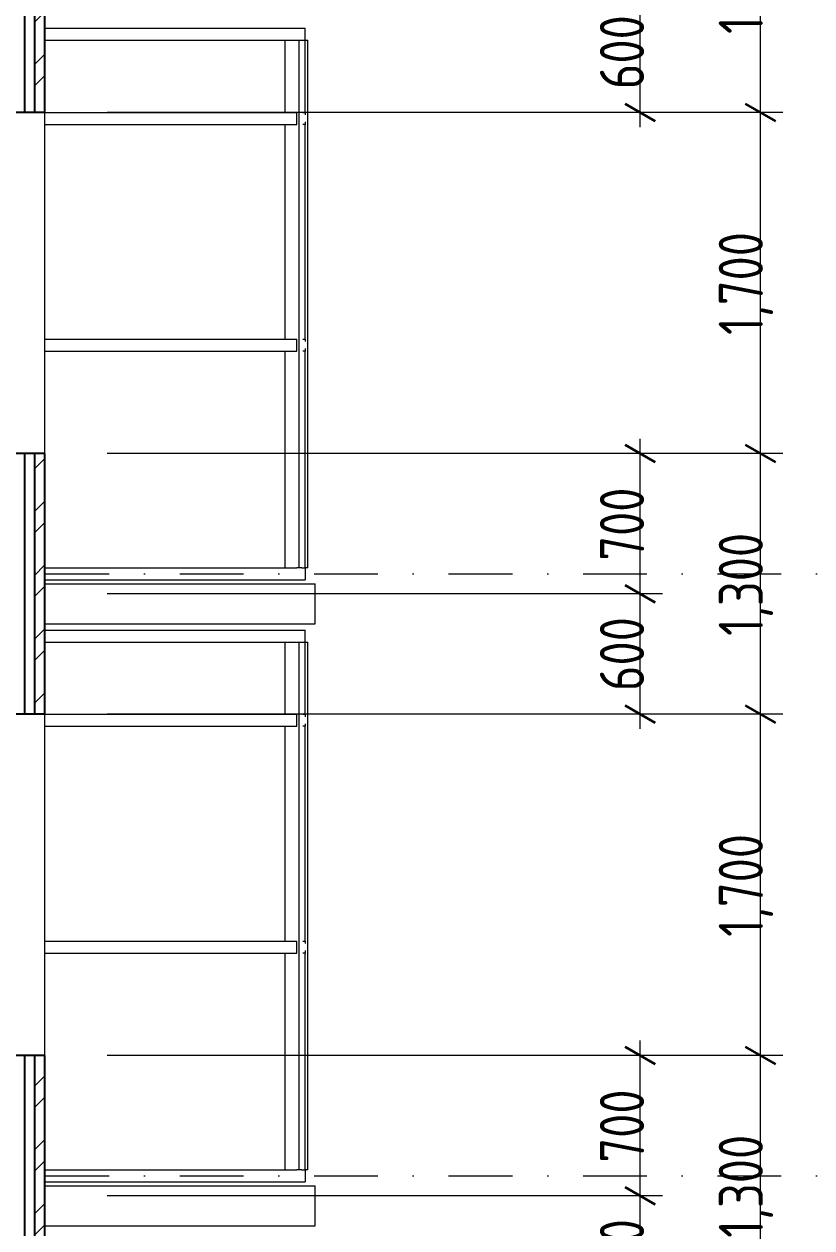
# Model space of a CAD drawing. Header units: millimetres. Extents: x 18162 to 7085488, y 72188 to 247925.
# Drawn here: x 3683577 to 3687506, y 106858 to 112858 of the extents above; entities that cross this region are included whole.
import ezdxf

# ---------------------------------------------------------------- set-up
doc = ezdxf.new("R2010")
doc.units = ezdxf.units.MM
doc.header["$MEASUREMENT"] = 0
doc.linetypes.add('Dot & Dashed', pattern=[670.277762, 317.5, -176.388889, 0, -176.388874])
for name, color, linetype in [('Archicad Windows', 7, 'Continuous'), ('Finish - Wall', 7, 'Continuous'), ('Structural - Bearing', 7, 'Continuous')]:
    doc.layers.add(name, color=color, linetype=linetype)
doc.styles.add('GENERATED_STYLE_3', font='', dxfattribs={"width": 0.8})
doc.styles.get('GENERATED_STYLE_3').set_extended_font_data('ISOCPEUR MON')
doc.dimstyles.new('GENERATED_STYLE__10', dxfattribs={"dimtxt": 220.000005, "dimasz": 114, "dimexe": 0.18, "dimexo": 762.629951, "dimgap": 0, "dimtad": 1, "dimdec": 0, "dimzin": 0, "dimdsep": 46, "dimtxsty": 'GENERATED_STYLE_3', "dimblk": 'ARROWHEAD_2', "dimblk1": 'ARROWHEAD_2', "dimblk2": 'ARROWHEAD_2', "dimcen": 0.09, "dimclrd": 13, "dimclre": 13, "dimclrt": 13, "dimadec": 0, "dimazin": 0, "dimtfac": 1, "dimtdec": 4, "dimtmove": 0, "dimatfit": 3, "dimfxl": 1, "dimtolj": 1, "dimtzin": 0, "dimarcsym": 0})
doc.dimstyles.new('GENERATED_STYLE__7', dxfattribs={"dimtxt": 220.000005, "dimasz": 114, "dimexe": 0.18, "dimexo": 342.629951, "dimgap": 0, "dimtad": 1, "dimdec": 0, "dimzin": 0, "dimdsep": 46, "dimtxsty": 'GENERATED_STYLE_3', "dimblk": 'ARROWHEAD_2', "dimblk1": 'ARROWHEAD_2', "dimblk2": 'ARROWHEAD_2', "dimcen": 0.09, "dimclrd": 13, "dimclre": 13, "dimclrt": 13, "dimadec": 0, "dimazin": 0, "dimtfac": 1, "dimtdec": 4, "dimtmove": 0, "dimatfit": 3, "dimfxl": 1, "dimtolj": 1, "dimtzin": 0, "dimarcsym": 0})
doc.dimstyles.new('GENERATED_STYLE__9', dxfattribs={"dimtxt": 220.000005, "dimasz": 114, "dimexe": 0.18, "dimexo": 312.629951, "dimgap": 0, "dimtad": 1, "dimdec": 0, "dimzin": 0, "dimdsep": 46, "dimtxsty": 'GENERATED_STYLE_3', "dimblk": 'ARROWHEAD_2', "dimblk1": 'ARROWHEAD_2', "dimblk2": 'ARROWHEAD_2', "dimcen": 0.09, "dimclrd": 13, "dimclre": 13, "dimclrt": 13, "dimadec": 0, "dimazin": 0, "dimtfac": 1, "dimtdec": 4, "dimtmove": 0, "dimatfit": 3, "dimfxl": 1, "dimtolj": 1, "dimtzin": 0, "dimarcsym": 0})
pattern_1 = [(45, (3761974.73, 95118), (-159.099, 159.099), []), (45, (3761921.7, 95171.04), (-159.099, 159.099), [])]

# ---------------------------------------------------------------- blocks, each defined once
blk = doc.blocks.new('*D1132', base_point=(3761974.7, 95118))
at = {"color": 13, "linetype": 'Continuous', "lineweight": 13}
for p, q in [((3687248.6, 106418), (3687248.6, 107718)), ((3687361.1, 106418), (3683991.7, 106418)), ((3687248.6, 104718), (3687248.6, 106418)), ((3687361.1, 104718), (3683991.7, 104718)), ((3687248.6, 103418), (3687248.6, 104718))]:
    blk.add_line(p, q, dxfattribs=at)
at = {"color": 12, "linetype": 'Continuous', "lineweight": 35}
for p, q in [((3687173.6, 106461.3), (3687323.6, 106374.7)), ((3687173.6, 104761.3), (3687323.6, 104674.7))]:
    blk.add_line(p, q, dxfattribs=at)
at = {"color": 13, "lineweight": 13, "insert": (3687312.4, 105308.9), "char_height": 220, "attachment_point": 7, "rotation": 90, "style": 'GENERATED_STYLE_3'}
blk.add_mtext('\\A1;{\\pql;\\fISOCPEUR MON|b0|i0|c0|p0;\\W0.800000;1,700}', dxfattribs=at)
blk = doc.blocks.new('ARROWHEAD_2')
at = {"color": 0, "linetype": 'Continuous', "lineweight": 0}
for p, q in [((-0.378, -0.655), (0.378, 0.655)), ((0, 0), (-1, 0))]:
    blk.add_line(p, q, dxfattribs=at)
blk = doc.blocks.new('*D1133', base_point=(3761974.7, 95118))
at = {"color": 12, "linetype": 'Continuous', "lineweight": 35}
for p, q in [((3687173.6, 107761.3), (3687323.6, 107674.7)), ((3687173.6, 106461.3), (3687323.6, 106374.7))]:
    blk.add_line(p, q, dxfattribs=at)
at = {"color": 13, "linetype": 'Continuous', "lineweight": 13}
blk.add_line((3687248.6, 106418), (3687248.6, 107718), dxfattribs=at)
at = {"color": 13, "lineweight": 13, "insert": (3687312.4, 106808.9), "char_height": 220, "attachment_point": 7, "rotation": 90, "style": 'GENERATED_STYLE_3'}
blk.add_mtext('\\A1;{\\pql;\\fISOCPEUR MON|b0|i0|c0|p0;\\W0.800000;1,300}', dxfattribs=at)
blk = doc.blocks.new('*D1134', base_point=(3761974.7, 95118))
at = {"color": 13, "linetype": 'Continuous', "lineweight": 13}
for p, q in [((3687248.6, 109418), (3687248.6, 110718)), ((3687361.1, 109418), (3683991.7, 109418)), ((3687248.6, 107718), (3687248.6, 109418)), ((3687361.1, 107718), (3683991.7, 107718)), ((3687248.6, 106418), (3687248.6, 107718))]:
    blk.add_line(p, q, dxfattribs=at)
at = {"color": 12, "linetype": 'Continuous', "lineweight": 35}
for p, q in [((3687173.6, 109461.3), (3687323.6, 109374.7)), ((3687173.6, 107761.3), (3687323.6, 107674.7))]:
    blk.add_line(p, q, dxfattribs=at)
at = {"color": 13, "lineweight": 13, "insert": (3687312.4, 108308.9), "char_height": 220, "attachment_point": 7, "rotation": 90, "style": 'GENERATED_STYLE_3'}
blk.add_mtext('\\A1;{\\pql;\\fISOCPEUR MON|b0|i0|c0|p0;\\W0.800000;1,700}', dxfattribs=at)
blk = doc.blocks.new('*D1135', base_point=(3761974.7, 95118))
at = {"color": 12, "linetype": 'Continuous', "lineweight": 35}
for p, q in [((3687173.6, 110761.3), (3687323.6, 110674.7)), ((3687173.6, 109461.3), (3687323.6, 109374.7))]:
    blk.add_line(p, q, dxfattribs=at)
at = {"color": 13, "linetype": 'Continuous', "lineweight": 13}
blk.add_line((3687248.6, 109418), (3687248.6, 110718), dxfattribs=at)
at = {"color": 13, "lineweight": 13, "insert": (3687312.4, 109808.9), "char_height": 220, "attachment_point": 7, "rotation": 90, "style": 'GENERATED_STYLE_3'}
blk.add_mtext('\\A1;{\\pql;\\fISOCPEUR MON|b0|i0|c0|p0;\\W0.800000;1,300}', dxfattribs=at)
blk = doc.blocks.new('*D1136', base_point=(3761974.7, 95118))
at = {"color": 12, "linetype": 'Continuous', "lineweight": 35}
for p, q in [((3687173.6, 112461.3), (3687323.6, 112374.7)), ((3687173.6, 110761.3), (3687323.6, 110674.7))]:
    blk.add_line(p, q, dxfattribs=at)
at = {"color": 13, "linetype": 'Continuous', "lineweight": 13}
for p, q in [((3687361.1, 112418), (3683991.7, 112418)), ((3687248.6, 110718), (3687248.6, 112418)), ((3687361.1, 110718), (3683991.7, 110718)), ((3687248.6, 109418), (3687248.6, 110718))]:
    blk.add_line(p, q, dxfattribs=at)
at = {"color": 13, "lineweight": 13, "insert": (3687312.4, 111308.9), "char_height": 220, "attachment_point": 7, "rotation": 90, "style": 'GENERATED_STYLE_3'}
blk.add_mtext('\\A1;{\\pql;\\fISOCPEUR MON|b0|i0|c0|p0;\\W0.800000;1,700}', dxfattribs=at)
blk = doc.blocks.new('*D1137', base_point=(3761974.7, 95118))
at = {"color": 12, "linetype": 'Continuous', "lineweight": 35}
for p, q in [((3687173.6, 113761.3), (3687323.6, 113674.7)), ((3687173.6, 112461.3), (3687323.6, 112374.7))]:
    blk.add_line(p, q, dxfattribs=at)
at = {"color": 13, "linetype": 'Continuous', "lineweight": 13}
for p, q in [((3687361.1, 113718), (3683991.7, 113718)), ((3687248.6, 112418), (3687248.6, 113718)), ((3687361.1, 112418), (3683991.7, 112418))]:
    blk.add_line(p, q, dxfattribs=at)
at = {"color": 13, "lineweight": 13, "insert": (3687312.4, 112808.9), "char_height": 220, "attachment_point": 7, "rotation": 90, "style": 'GENERATED_STYLE_3'}
blk.add_mtext('\\A1;{\\pql;\\fISOCPEUR MON|b0|i0|c0|p0;\\W0.800000;1,300}', dxfattribs=at)
blk = doc.blocks.new('*D1164', base_point=(3761974.7, 95118))
at = {"color": 13, "linetype": 'Continuous', "lineweight": 13}
for p, q in [((3686648.8, 107018), (3686648.8, 107718)), ((3686761.3, 107018), (3683991.7, 107018)), ((3686648.8, 106418), (3686648.8, 107018)), ((3686761.3, 106418), (3683991.7, 106418)), ((3686648.8, 106344.7), (3686648.8, 106418))]:
    blk.add_line(p, q, dxfattribs=at)
at = {"color": 12, "linetype": 'Continuous', "lineweight": 35}
for p, q in [((3686573.8, 107061.3), (3686723.8, 106974.7)), ((3686573.8, 106461.3), (3686723.8, 106374.7))]:
    blk.add_line(p, q, dxfattribs=at)
at = {"color": 13, "lineweight": 13, "insert": (3686668.7, 106533.6), "char_height": 220, "attachment_point": 7, "rotation": 90, "style": 'GENERATED_STYLE_3'}
blk.add_mtext('\\A1;{\\pql;\\fISOCPEUR MON|b0|i0|c0|p0;\\W0.800000;600}', dxfattribs=at)
blk = doc.blocks.new('*D1165', base_point=(3761974.7, 95118))
at = {"color": 12, "linetype": 'Continuous', "lineweight": 35}
for p, q in [((3686723.8, 107674.7), (3686573.8, 107761.3)), ((3686573.8, 107061.3), (3686723.8, 106974.7))]:
    blk.add_line(p, q, dxfattribs=at)
at = {"color": 13, "linetype": 'Continuous', "lineweight": 13}
for p, q in [((3686648.8, 107718), (3686648.8, 107791.4)), ((3686761.3, 107718), (3683991.7, 107718)), ((3686648.8, 107018), (3686648.8, 107718))]:
    blk.add_line(p, q, dxfattribs=at)
at = {"color": 13, "lineweight": 13, "insert": (3686668.7, 107183.6), "char_height": 220, "attachment_point": 7, "rotation": 90, "style": 'GENERATED_STYLE_3'}
blk.add_mtext('\\A1;{\\pql;\\fISOCPEUR MON|b0|i0|c0|p0;\\W0.800000;700}', dxfattribs=at)
blk = doc.blocks.new('*D1166', base_point=(3761974.7, 95118))
at = {"color": 13, "linetype": 'Continuous', "lineweight": 13}
for p, q in [((3686648.8, 110018), (3686648.8, 110718)), ((3686761.3, 110018), (3683991.7, 110018)), ((3686648.8, 109418), (3686648.8, 110018)), ((3686761.3, 109418), (3683991.7, 109418)), ((3686648.8, 109344.7), (3686648.8, 109418))]:
    blk.add_line(p, q, dxfattribs=at)
at = {"color": 12, "linetype": 'Continuous', "lineweight": 35}
for p, q in [((3686573.8, 110061.3), (3686723.8, 109974.7)), ((3686573.8, 109461.3), (3686723.8, 109374.7))]:
    blk.add_line(p, q, dxfattribs=at)
at = {"color": 13, "lineweight": 13, "insert": (3686668.7, 109533.6), "char_height": 220, "attachment_point": 7, "rotation": 90, "style": 'GENERATED_STYLE_3'}
blk.add_mtext('\\A1;{\\pql;\\fISOCPEUR MON|b0|i0|c0|p0;\\W0.800000;600}', dxfattribs=at)
blk = doc.blocks.new('*D1167', base_point=(3761974.7, 95118))
at = {"color": 12, "linetype": 'Continuous', "lineweight": 35}
for p, q in [((3686723.8, 110674.7), (3686573.8, 110761.3)), ((3686573.8, 110061.3), (3686723.8, 109974.7))]:
    blk.add_line(p, q, dxfattribs=at)
at = {"color": 13, "linetype": 'Continuous', "lineweight": 13}
for p, q in [((3686648.8, 110718), (3686648.8, 110791.4)), ((3686761.3, 110718), (3683991.7, 110718)), ((3686648.8, 110018), (3686648.8, 110718))]:
    blk.add_line(p, q, dxfattribs=at)
at = {"color": 13, "lineweight": 13, "insert": (3686668.7, 110183.6), "char_height": 220, "attachment_point": 7, "rotation": 90, "style": 'GENERATED_STYLE_3'}
blk.add_mtext('\\A1;{\\pql;\\fISOCPEUR MON|b0|i0|c0|p0;\\W0.800000;700}', dxfattribs=at)
blk = doc.blocks.new('*D1168', base_point=(3761974.7, 95118))
at = {"color": 12, "linetype": 'Continuous', "lineweight": 35}
for p, q in [((3686573.8, 113061.3), (3686723.8, 112974.7)), ((3686573.8, 112461.3), (3686723.8, 112374.7))]:
    blk.add_line(p, q, dxfattribs=at)
at = {"color": 13, "linetype": 'Continuous', "lineweight": 13}
for p, q in [((3686761.3, 113018), (3683991.7, 113018)), ((3686648.8, 112418), (3686648.8, 113018)), ((3686761.3, 112418), (3683991.7, 112418)), ((3686648.8, 112344.7), (3686648.8, 112418))]:
    blk.add_line(p, q, dxfattribs=at)
at = {"color": 13, "lineweight": 13, "insert": (3686668.7, 112533.6), "char_height": 220, "attachment_point": 7, "rotation": 90, "style": 'GENERATED_STYLE_3'}
blk.add_mtext('\\A1;{\\pql;\\fISOCPEUR MON|b0|i0|c0|p0;\\W0.800000;600}', dxfattribs=at)
blk = doc.blocks.new('*D1249', base_point=(3761974.7, 95118))
at = {"color": 13, "linetype": 'Continuous', "lineweight": 13}
for p, q in [((3687848.3, 145568), (3687848.3, 145641.4)), ((3687960.8, 145568), (3684021.7, 145568)), ((3687848.3, 90368), (3687848.3, 145568)), ((3687960.8, 90368), (3683991.7, 90368)), ((3687848.3, 90294.7), (3687848.3, 90368))]:
    blk.add_line(p, q, dxfattribs=at)
at = {"color": 12, "linetype": 'Continuous', "lineweight": 35}
for p, q in [((3687923.3, 145524.7), (3687773.3, 145611.3)), ((3687773.3, 90411.3), (3687923.3, 90324.7))]:
    blk.add_line(p, q, dxfattribs=at)
at = {"color": 13, "lineweight": 13, "insert": (3687912.1, 117629.9), "char_height": 220, "attachment_point": 7, "rotation": 90, "style": 'GENERATED_STYLE_3'}
blk.add_mtext('\\A1;{\\pql;\\fISOCPEUR MON|b0|i0|c0|p0;\\W0.800000;55,200}', dxfattribs=at)

msp = doc.modelspace()

# ---------------------------------------------------------------- hatches: boundary and pattern name
at = {"layer": 'Structural - Bearing', "linetype": 'Continuous', "lineweight": 9}
h = msp.add_hatch(dxfattribs=at)
h.set_pattern_fill('Steel_0003', style=0, pattern_type=2)
h.set_pattern_definition(pattern_1)
h.paths.add_polyline_path([(3683629.1, 113018), (3683629.1, 112418), (3683679.1, 112418), (3683679.1, 113018)])
h = msp.add_hatch(dxfattribs=at)
h.set_pattern_fill('Steel_0003', style=0, pattern_type=2)
h.set_pattern_definition(pattern_1)
h.paths.add_polyline_path([(3683629.1, 110018), (3683679.1, 110018), (3683679.1, 110718), (3683629.1, 110718)])
h = msp.add_hatch(dxfattribs=at)
h.set_pattern_fill('Steel_0003', style=0, pattern_type=2)
h.set_pattern_definition(pattern_1)
h.paths.add_polyline_path([(3683629.1, 110018), (3683629.1, 109418), (3683679.1, 109418), (3683679.1, 110018)])
h = msp.add_hatch(dxfattribs=at)
h.set_pattern_fill('Steel_0003', style=0, pattern_type=2)
h.set_pattern_definition(pattern_1)
h.paths.add_polyline_path([(3683629.1, 107018), (3683679.1, 107018), (3683679.1, 107718), (3683629.1, 107718)])
h = msp.add_hatch(dxfattribs=at)
h.set_pattern_fill('Steel_0003', style=0, pattern_type=2)
h.set_pattern_definition(pattern_1)
h.paths.add_polyline_path([(3683629.1, 107018), (3683629.1, 106418), (3683679.1, 106418), (3683679.1, 107018)])

# ---------------------------------------------------------------- linework, layer by layer
at = {"color": 8, "linetype": 'Dot & Dashed', "lineweight": 13}
for p, q in [((3658879.3, 110118), (3689916.5, 110118)), ((3658879.3, 107118), (3689916.5, 107118))]:
    msp.add_line(p, q, dxfattribs=at)
at = {"layer": 'Archicad Windows', "color": 7, "linetype": 'Continuous', "lineweight": 9}
for p, q in [((3683679.1, 112418), (3683679.1, 110718)), ((3683679.1, 109418), (3683679.1, 107718))]:
    msp.add_line(p, q, dxfattribs=at)
at = {"layer": 'Finish - Wall', "color": 7, "linetype": 'Continuous', "lineweight": 9}
for p, q in [((3683679.1, 112838), (3684979.1, 112838)), ((3684979.1, 112778), (3684979.1, 112838)), ((3683679.1, 112778), (3684936.6, 112778)), ((3684879.1, 112418), (3684879.1, 112778)), ((3684936.6, 112778), (3684949.1, 112778)), ((3684949.1, 112778), (3684961.5, 112778)), ((3684949.1, 112388), (3684949.1, 112778)), ((3684961.5, 112778), (3684979.1, 112778)), ((3684979.1, 112778), (3684991.5, 112778)), ((3684979.1, 112418), (3684979.1, 112778)), ((3684991.5, 112388), (3684991.5, 112778)), ((3683679.1, 112418), (3684936.6, 112418)), ((3684936.6, 112358), (3684936.6, 112418)), ((3684949.1, 111258), (3684949.1, 112388)), ((3684966.5, 112418), (3684979.1, 112418)), ((3684979.1, 112418), (3684979.1, 112405.4)), ((3684991.5, 111258), (3684991.5, 112388)), ((3683679.1, 112358), (3684936.6, 112358)), ((3684879.1, 111288), (3684879.1, 112358)), ((3684979.1, 112358), (3684966.5, 112358)), ((3684979.1, 112370.6), (3684979.1, 112358)), ((3684979.1, 111288), (3684979.1, 112358)), ((3683679.1, 111288), (3684936.6, 111288)), ((3684936.6, 111228), (3684936.6, 111288)), ((3684949.1, 110148), (3684949.1, 111258)), ((3684966.5, 111288), (3684979.1, 111288)), ((3684979.1, 111288), (3684979.1, 111275.4)), ((3684979.1, 111240.6), (3684979.1, 111228)), ((3684991.5, 110148), (3684991.5, 111258)), ((3683679.1, 111228), (3684936.6, 111228)), ((3684879.1, 110148), (3684879.1, 111228)), ((3684979.1, 111228), (3684966.5, 111228)), ((3684979.1, 110148), (3684979.1, 111228)), ((3683679.1, 110148), (3684936.6, 110148)), ((3684949.1, 110148), (3684936.6, 110148)), ((3684961.5, 110148), (3684949.1, 110148)), ((3684961.5, 110148), (3684979.1, 110148)), ((3684979.1, 110148), (3684979.1, 110088)), ((3684991.5, 110148), (3684979.1, 110148)), ((3683679.1, 110088), (3684979.1, 110088)), ((3683679.1, 109838), (3684979.1, 109838)), ((3684979.1, 109778), (3684979.1, 109838)), ((3683679.1, 109778), (3684936.6, 109778)), ((3684879.1, 109418), (3684879.1, 109778)), ((3684936.6, 109778), (3684949.1, 109778)), ((3684949.1, 109778), (3684961.5, 109778)), ((3684949.1, 109388), (3684949.1, 109778)), ((3684961.5, 109778), (3684979.1, 109778)), ((3684979.1, 109778), (3684991.5, 109778)), ((3684979.1, 109418), (3684979.1, 109778)), ((3684991.5, 109388), (3684991.5, 109778)), ((3683679.1, 109418), (3684936.6, 109418)), ((3684936.6, 109358), (3684936.6, 109418)), ((3684949.1, 108258), (3684949.1, 109388)), ((3684966.5, 109418), (3684979.1, 109418)), ((3684979.1, 109418), (3684979.1, 109405.4)), ((3684991.5, 108258), (3684991.5, 109388)), ((3683679.1, 109358), (3684936.6, 109358)), ((3684879.1, 108288), (3684879.1, 109358)), ((3684979.1, 109358), (3684966.5, 109358)), ((3684979.1, 109370.6), (3684979.1, 109358)), ((3684979.1, 108288), (3684979.1, 109358)), ((3683679.1, 108288), (3684936.6, 108288)), ((3684936.6, 108228), (3684936.6, 108288)), ((3684949.1, 107148), (3684949.1, 108258)), ((3684966.5, 108288), (3684979.1, 108288)), ((3684979.1, 108288), (3684979.1, 108275.4)), ((3684979.1, 108240.6), (3684979.1, 108228)), ((3684991.5, 107148), (3684991.5, 108258)), ((3683679.1, 108228), (3684936.6, 108228)), ((3684879.1, 107148), (3684879.1, 108228)), ((3684979.1, 108228), (3684966.5, 108228)), ((3684979.1, 107148), (3684979.1, 108228)), ((3683679.1, 107148), (3684936.6, 107148)), ((3684949.1, 107148), (3684936.6, 107148)), ((3684961.5, 107148), (3684949.1, 107148)), ((3684961.5, 107148), (3684979.1, 107148)), ((3684979.1, 107148), (3684979.1, 107088)), ((3684991.5, 107148), (3684979.1, 107148)), ((3683679.1, 107088), (3684979.1, 107088))]:
    msp.add_line(p, q, dxfattribs=at)
at = {"layer": 'Structural - Bearing', "color": 7, "linetype": 'Continuous', "lineweight": 25}
for p, q in [((3683579.1, 113018), (3683579.1, 112418)), ((3683629.1, 113018), (3683629.1, 112418)), ((3683679.1, 113018), (3683679.1, 112418)), ((3683579.1, 110718), (3683579.1, 110018)), ((3683629.1, 110718), (3683629.1, 110018)), ((3683679.1, 110718), (3683679.1, 110018)), ((3683579.1, 110018), (3683579.1, 109418)), ((3683629.1, 110018), (3683629.1, 109418)), ((3683679.1, 110018), (3683679.1, 109418)), ((3683579.1, 107718), (3683579.1, 107018)), ((3683629.1, 107718), (3683629.1, 107018)), ((3683679.1, 107718), (3683679.1, 107018)), ((3683579.1, 107018), (3683579.1, 106418)), ((3683629.1, 107018), (3683629.1, 106418)), ((3683679.1, 107018), (3683679.1, 106418))]:
    msp.add_line(p, q, dxfattribs=at)
at = {"layer": 'Structural - Bearing', "color": 7, "linetype": 'Continuous', "lineweight": 9}
for p, q in [((3683679.1, 110068), (3685029.1, 110068)), ((3685029.1, 109868), (3685029.1, 110068)), ((3683679.1, 109868), (3685029.1, 109868)), ((3683679.1, 107068), (3685029.1, 107068)), ((3685029.1, 106868), (3685029.1, 107068)), ((3683679.1, 106868), (3685029.1, 106868))]:
    msp.add_line(p, q, dxfattribs=at)
at = {"layer": 'Structural - Bearing', "color": 7, "linetype": 'Continuous', "lineweight": 25, "flags": 128}
for points in [[(3683679.1, 112418), (3683629.1, 112418), (3683579.1, 112418), (3683479.1, 112418), (3683429.1, 112418)], [(3683679.1, 110718), (3683629.1, 110718), (3683579.1, 110718), (3683479.1, 110718), (3683429.1, 110718)], [(3683679.1, 109418), (3683629.1, 109418), (3683579.1, 109418), (3683479.1, 109418), (3683429.1, 109418)], [(3683679.1, 107718), (3683629.1, 107718), (3683579.1, 107718), (3683479.1, 107718), (3683429.1, 107718)]]:
    msp.add_lwpolyline(points, dxfattribs=at)

# ---------------------------------------------------------------- dimensions: what is measured, and where the dimension line sits
at = {"color": 13, "linetype": 'Continuous', "lineweight": 13}
for base, p1, p2, dimstyle, picture, middle in [((3687848.3, 145568), (3683649.1, 90368), (3683679.1, 145568), 'GENERATED_STYLE__7', '*D1249', (3687694.3, 118082.1)), ((3687248.6, 113718), (3683679.1, 112418), (3683679.1, 113718), 'GENERATED_STYLE__9', '*D1137', (3687094.6, 113177.5)), ((3686648.8, 113018), (3683679.1, 112418), (3683229.1, 113018), 'GENERATED_STYLE__10', '*D1168', (3686494.8, 112784.7)), ((3687248.6, 112418), (3683679.1, 110718), (3683679.1, 112418), 'GENERATED_STYLE__9', '*D1136', (3687094.6, 111677.5)), ((3686648.8, 110718), (3683229.1, 110018), (3683679.1, 110718), 'GENERATED_STYLE__9', '*D1167', (3686494.8, 110434.7)), ((3687248.6, 110718), (3683679.1, 109418), (3683679.1, 110718), 'GENERATED_STYLE__9', '*D1135', (3687094.6, 110177.5)), ((3686648.8, 110018), (3683679.1, 109418), (3683229.1, 110018), 'GENERATED_STYLE__10', '*D1166', (3686494.8, 109784.7)), ((3687248.6, 109418), (3683679.1, 107718), (3683679.1, 109418), 'GENERATED_STYLE__9', '*D1134', (3687094.6, 108677.5)), ((3686648.8, 107718), (3683229.1, 107018), (3683679.1, 107718), 'GENERATED_STYLE__9', '*D1165', (3686494.8, 107434.7)), ((3687248.6, 107718), (3683679.1, 106418), (3683679.1, 107718), 'GENERATED_STYLE__9', '*D1133', (3687094.6, 107177.5)), ((3686648.8, 107018), (3683679.1, 106418), (3683229.1, 107018), 'GENERATED_STYLE__10', '*D1164', (3686494.8, 106784.7)), ((3687248.6, 106418), (3683679.1, 104718), (3683679.1, 106418), 'GENERATED_STYLE__9', '*D1132', (3687094.6, 105677.5))]:
    dim = msp.add_linear_dim(base=base, p1=p1, p2=p2, angle=90, dimstyle=dimstyle, dxfattribs=at)
    dim.commit()
    dim.dimension.update_dxf_attribs({"geometry": picture, "text_midpoint": middle, "dimtype": 160, "text_rotation": 90})

doc.saveas('drawing.dxf')
